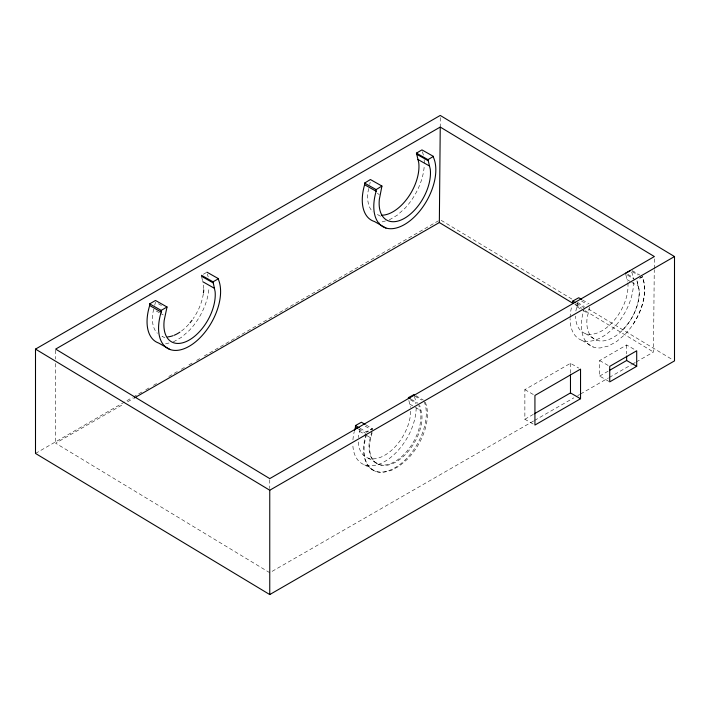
<?xml version="1.0" encoding="UTF-8"?>
<svg xmlns="http://www.w3.org/2000/svg" width="710" height="710" viewBox="0 0 710 710"><rect width="100%" height="100%" fill="white"/><g stroke="black" fill="none" stroke-linecap="round" stroke-linejoin="round"><path stroke-width="0.53" stroke-dasharray="3.55 2.66" d="M372.12 430.216L372.129 428.547L366.245 431.911M636.213 361.967L653.484 352.036L654.256 269.729M654.265 268.628L654.354 258.751M368.694 188.514L367.833 192.783A36.707 20.954 -60.5 0 0 372.927 211.917M360.05 429.142L358.55 435.523A36.707 21.433 -59.5 0 0 358.355 437.573M372.147 432.647L369.83 442.161A36.707 21.433 -59.5 0 0 395.213 462.361A36.707 21.433 -59.5 0 0 421.829 414.063L419.681 405.268M575.854 311.015L577.896 302.549M589.726 307.093L587.134 317.663A36.707 21.433 -59.5 0 0 612.517 337.853A36.707 21.433 -59.5 0 0 639.133 289.556L636.985 280.769M369.688 184.325L370.194 182.23M154.691 305.291L155.49 302.14M371.854 431.263L369.289 441.842A36.707 21.193 -60 0 0 394.378 461.864A36.707 21.193 -60 0 0 420.737 413.415L418.838 405.552M622.608 330.132L628.554 322.943A36.707 21.193 -60 0 0 639 289.476L636.879 280.707M389.257 219.905L397.36 215.121L405.179 208.048A44.34 25.311 -60.5 0 0 424.278 164.915M35.5 453.442L132.371 397.52M133.329 396.961L141.964 391.982M145.798 389.763L149.632 387.553M153.475 385.335L157.309 383.116M168.82 376.477L177.447 371.49M181.29 369.28L185.124 367.061M188.958 364.851L192.792 362.632M196.635 360.414L200.468 358.204M204.302 355.985L438.327 220.872M533.103 424.003L524.867 419.255L524.867 389.63L570.476 363.307L578.703 368.055M608.807 381.359L599.657 376.078L599.657 360.547L626.637 344.98L634.873 349.728M524.867 419.255L533.423 414.32M599.657 376.078L608.958 370.7M533.574 421.003L269.764 572.713L55.637 443.209L123.753 404.043M127.587 401.833L133.338 398.523M534.532 420.444L573.857 397.831M577.7 395.621L579.617 394.52M580.576 393.97L608.39 377.968M609.349 377.418L631.421 364.727M632.379 364.177L635.255 362.517M203.335 274.264L206.992 272.196M173.329 341.909L181.423 337.339L189.286 330.452A44.34 25.311 -60.5 0 0 209.006 287.47M639.666 278.187L642.435 276.651L642.417 277.645A44.34 25.595 -60 0 1 631.749 326.13M639.808 278.267L642.603 276.758L642.585 277.743A44.34 25.888 -59.5 0 1 624.578 334.818L616.537 341.608L608.275 346.081L600.332 347.927A44.34 25.888 -59.5 0 1 584.055 309.374M385.539 220.943L381.439 222.079A44.34 25.311 -60.5 0 1 379.335 222.203M165.554 343.853L170.56 342.602M377.329 193.404L379.255 194.487M380.551 216.266L377.667 214.642A36.707 20.954 -60.5 0 0 379.504 215.05M158.374 303.765L163.176 306.489M159.377 312.755L153.617 309.489L152.685 313.776A36.707 20.954 -60.5 0 0 157.345 333.292M160.336 313.296L163.22 314.92M164.862 337.836L161.978 336.203A36.707 20.954 -60.5 0 0 164.729 336.833M599.657 360.547L608.807 365.827M524.867 389.63L534.018 394.911M632.264 270.661L639.781 275.089M632.246 271.646L637.891 274.974M627.604 274.246L633.249 277.566M627.587 275.231L635.104 279.66M627.045 279.589L630.799 281.799M631.74 282.358L638.325 286.236M582.484 299.948L589.06 303.827M581.534 301.067L587.179 304.386M576.538 303.276L584.055 307.714M575.588 304.395L581.233 307.714M576.813 306.738L582.448 310.057M583.389 310.616L588.084 313.385M585.386 333.576L596.666 340.223M581.978 340.374L593.249 347.021M415.9 395.718L423.417 400.147M414.942 396.153L421.527 400.032M411.241 399.304L417.817 403.173M410.282 399.73L415.927 403.058M409.741 404.088L414.436 406.857M415.377 407.416L421.021 410.735M366.12 425.006L372.697 428.884L366.75 432.212L360.174 428.334M365.171 426.124L370.815 429.443M358.284 428.893L365.81 433.322M359.508 431.245L366.085 435.115M367.026 435.674L370.78 437.884M368.082 458.083L379.362 464.722M364.674 464.872L375.945 471.52M441.194 220.34L572.074 299.185M577.762 302.611L584.401 306.613M588.199 308.894L672.601 359.748M574.843 304.475L581.472 308.486M585.262 310.785L653.484 352.036M625.927 275.036L627.454 281.249M408.845 400.449L410.549 407.416M201.702 277.193L202.572 280.823M626.637 344.98L626.637 353.846M570.476 363.307L570.476 373.176M440.244 117.629L440.244 126.415M269.756 479.72L269.756 488.578M55.628 350.216L55.628 359.074M55.628 363.502L55.637 443.209M424.163 401.585A44.34 25.604 -60 0 1 394.671 467.943A44.34 25.604 -60 0 1 365.916 434.627M627.853 282.917A36.707 21.433 -59.5 0 1 603.385 329.946A36.707 21.433 -59.5 0 1 575.561 316.083M631.669 272.001A44.34 25.888 -59.5 0 1 633.284 279.163M633.462 282.207A44.34 25.888 -59.5 0 1 602.044 336.993A44.34 25.888 -59.5 0 1 570.103 318.577M570.121 317.503A44.34 25.888 -59.5 0 1 571.861 305.886M410.708 411.25A36.707 21.433 -59.5 0 1 384.793 455.234A36.707 21.433 -59.5 0 1 358.275 441.549M414.365 396.499A44.34 25.888 -59.5 0 1 415.98 403.67M416.166 407.762A44.34 25.888 -59.5 0 1 384.74 461.5A44.34 25.888 -59.5 0 1 352.808 444.132M352.932 439.827A44.34 25.888 -59.5 0 1 354.299 431.44M425.281 402.242A44.34 25.888 -59.5 0 1 407.274 459.326L399.233 466.115L390.97 470.579L383.027 472.425A44.34 25.888 -59.5 0 1 366.422 434.928M422.308 151.736A44.34 25.311 -60.5 0 1 423.488 155.579M424.136 159.723A44.34 25.311 -60.5 0 1 424.296 163.841M203.584 285.038A36.707 20.954 -60.5 0 1 203.726 288.863M203.291 293.984A36.707 20.954 -60.5 0 1 193.226 318.559M188.718 324.31A36.707 20.954 -60.5 0 1 180.846 331.49M207.32 274.087A44.34 25.311 -60.5 0 1 208.19 276.98"/><path stroke-width="1.06" d="M149.677 305.54L149.677 303.871L155.499 300.472L167.019 306.995L164.205 320.299A36.707 20.954 -60.5 0 0 189.011 340.161A36.707 20.954 -60.5 0 0 215.103 291.561L213.027 281.817L218.511 278.719L218.494 279.704A44.34 25.311 -60.5 0 1 188.887 346.462A44.34 25.311 -60.5 0 1 161.197 312.063L149.677 305.54A44.34 25.311 -60.5 0 0 158.632 343.036L170.151 349.56M161.197 312.063L161.205 310.394L167.019 306.995M354.556 430.384A44.34 25.888 -59.5 0 1 355.47 427.234L355.47 425.565L361.417 422.237L365.18 424.456M572.775 302.735L572.775 301.067L578.721 297.738L581.543 299.398M572.943 303.33L439.348 222.532L440.244 127.054L55.628 349.107L269.756 478.611L654.371 256.558L440.244 127.054M408.401 398.63L408.419 397.635L414.019 394.609L414.001 395.603M625.705 274.122L625.723 273.137L630.391 270.616M385.947 228.025L374.418 221.502A44.34 25.311 -60.5 0 1 364.62 184.742L364.594 183.091L370.416 179.532L381.936 186.055L379.353 199.297A36.707 20.954 -60.5 0 0 404.824 218.103A36.707 20.954 -60.5 0 0 430.26 169.202L427.97 159.643L433.455 156.404L421.935 149.89L416.45 153.129L418.74 162.688A36.707 20.954 -60.5 0 1 408.028 197.469A36.707 20.954 -60.5 0 1 381.456 215.219M433.455 156.404L433.455 157.38A44.34 25.311 -60.5 0 1 404.833 224.342A44.34 25.311 -60.5 0 1 376.149 191.256L376.123 189.605L381.936 186.055M35.5 349.107L440.244 115.437L674.5 256.558L674.5 360.893L269.756 594.563L35.5 453.442L35.5 349.107L269.756 490.237L269.756 594.563M269.756 490.237L674.5 256.558M534.373 413.77L570.476 392.923L580.54 398.736L580.54 369.111L534.932 395.443L534.932 425.059L580.54 398.736M609.89 370.167L626.637 360.502L636.701 366.307L636.701 350.784L609.721 366.36L609.721 381.882L636.701 366.307M134.296 397.973L439.348 222.532M416.45 153.129L427.97 159.643M416.45 154.105L427.97 160.62M417.87 159.439L429.399 165.954M364.594 183.091L376.123 189.605M364.62 184.742L376.149 191.256M206.992 272.196L218.511 278.719M201.507 275.294L213.027 281.817M201.489 276.279L213.009 282.802M202.794 281.728L214.313 288.251M149.677 303.871L161.205 310.394M572.775 301.067L575.597 302.726M408.419 397.635L410.3 398.745M355.47 425.565L359.233 427.784M355.47 427.234L357.343 428.343M626.637 356.065L626.637 360.502M570.476 374.276L570.476 392.923M203.69 289.875A36.707 20.954 -60.5 0 1 203.433 292.946M192.011 320.263A36.707 20.954 -60.5 0 1 190.067 322.739M179.896 332.147A36.707 20.954 -60.5 0 1 174.136 335.271M173.045 335.697A36.707 20.954 -60.5 0 1 167.711 336.877"/></g></svg>
